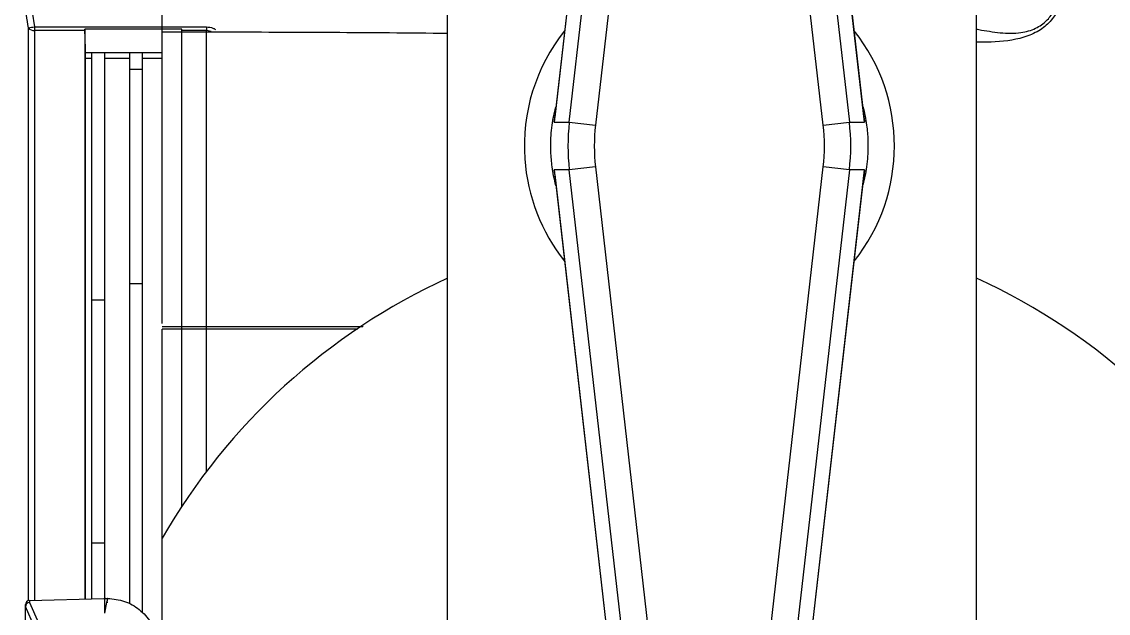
# Model space of a CAD drawing. Extents: x 6 to 134, y 3 to 97.
# Drawn here: x 98.271 to 100.84, y 42.088 to 43.487 of the extents above; entities that cross this region are included whole.
import ezdxf

# ---------------------------------------------------------------- set-up
doc = ezdxf.new("R2010")
doc.units = 0
doc.header["$MEASUREMENT"] = 0
doc.layers.add('OBJECT', color=7, linetype='CONTINUOUS')

msp = doc.modelspace()

# ---------------------------------------------------------------- linework, layer by layer
at = {"layer": 'OBJECT'}
for p, q in [((99.2781, 40.7244), (99.2781, 49.697)), ((100.5281, 40.7244), (100.5281, 49.697)), ((99.659, 44.3812), (99.53, 43.2497)), ((99.6588, 44.3813), (99.5312, 43.2611)), ((100.2637, 43.2497), (100.1348, 44.3812)), ((100.2626, 43.2611), (100.1349, 44.3813)), ((99.5658, 43.2497), (99.6898, 44.3384)), ((99.7518, 44.3313), (99.6277, 43.2426)), ((100.166, 43.2426), (100.042, 44.3313)), ((100.1039, 44.3384), (100.228, 43.2497)), ((98.2711, 43.6658), (98.3013, 43.475)), ((98.2868, 42.1176), (98.2868, 43.473)), ((98.3013, 43.475), (98.7081, 43.475)), ((98.3013, 43.475), (98.3013, 43.4664)), ((98.4202, 43.4664), (98.3013, 43.4664)), ((98.3013, 43.4664), (98.3013, 42.1184)), ((98.4202, 43.4699), (98.4202, 43.4664)), ((98.4218, 43.4227), (98.4202, 43.4699)), ((98.6497, 43.4699), (98.4202, 43.4699)), ((98.4202, 43.4664), (98.4202, 42.1215)), ((98.6497, 43.4664), (98.6497, 43.4699)), ((98.7081, 43.4664), (98.6497, 43.4664)), ((98.6497, 42.3409), (98.6497, 43.4664)), ((98.7081, 43.475), (98.7081, 43.4664)), ((98.7188, 43.4642), (98.7081, 43.4664)), ((98.7081, 42.4236), (98.7081, 43.4664)), ((98.6031, 42.7731), (98.6031, 43.4626)), ((98.4218, 42.1216), (98.4218, 43.4227)), ((98.6031, 43.4137), (98.4218, 43.4137)), ((98.4372, 43.4006), (98.4218, 43.4006)), ((98.4372, 42.8294), (98.4372, 43.4137)), ((98.4672, 42.8294), (98.4672, 43.4137)), ((98.527, 43.4006), (98.4672, 43.4006)), ((98.527, 43.3752), (98.527, 43.4137)), ((98.557, 43.3752), (98.557, 43.4137)), ((98.6031, 43.4006), (98.557, 43.4006)), ((98.527, 43.3752), (98.557, 43.3752)), ((98.527, 42.8676), (98.527, 43.3752)), ((98.557, 42.8676), (98.557, 43.3752)), ((99.53, 43.2497), (99.5658, 43.2497)), ((99.5658, 43.2497), (99.6277, 43.2426)), ((100.166, 43.2426), (100.228, 43.2497)), ((100.228, 43.2497), (100.2637, 43.2497)), ((99.5658, 43.1368), (99.53, 43.1368)), ((99.53, 43.1368), (99.659, 42.0052)), ((99.6277, 43.1438), (99.5658, 43.1368)), ((99.6898, 42.0481), (99.5658, 43.1368)), ((99.6277, 43.1438), (99.7518, 42.0552)), ((100.042, 42.0552), (100.166, 43.1438)), ((100.228, 43.1368), (100.1039, 42.0481)), ((100.1348, 42.0052), (100.2637, 43.1368)), ((100.228, 43.1368), (100.166, 43.1438)), ((100.2637, 43.1368), (100.228, 43.1368)), ((99.5312, 43.1254), (99.6588, 42.0052)), ((100.1349, 42.0052), (100.2626, 43.1254)), ((98.527, 42.8676), (98.557, 42.8676)), ((98.527, 42.1125), (98.527, 42.8676)), ((98.557, 42.0905), (98.557, 42.8676)), ((98.4372, 42.8294), (98.4672, 42.8294)), ((98.4372, 42.2544), (98.4372, 42.8294)), ((98.4672, 42.2544), (98.4672, 42.8294)), ((98.6031, 42.7664), (99.0781, 42.7666)), ((98.6031, 42.7664), (98.6031, 42.7659)), ((98.6031, 42.7659), (99.0773, 42.7661)), ((99.066, 42.7598), (98.6031, 42.7596)), ((98.6031, 42.2653), (98.6031, 42.7596)), ((98.6031, 41.9766), (98.6031, 42.2653)), ((98.4372, 42.2544), (98.4672, 42.2544)), ((98.4372, 42.122), (98.4372, 42.2544)), ((98.4672, 42.1227), (98.4672, 42.2544)), ((98.2797, 42.1033), (98.2797, 42.1081)), ((98.2892, 42.118), (98.2892, 42.1132)), ((98.2892, 42.1132), (98.3107, 42.0647)), ((98.2894, 42.1181), (98.4656, 42.1227)), ((98.4672, 42.0877), (98.4672, 42.1227)), ((98.4688, 42.1228), (98.474, 42.1228)), ((98.3013, 42.0548), (98.2797, 42.1034)), ((98.2797, 41.9883), (98.2797, 42.1033))]:
    msp.add_line(p, q, dxfattribs=at)
for centre, radius, start, end in [((98.2549, 43.7603), 0.289, 276.3373, 279.2365), ((98.2996, 43.4822), 0.0158, 215.5746, 275.9007), ((99.8969, 43.1932), 0.4375, 141.4997, 183.9748), ((99.8969, 43.1932), 0.4375, 321.4997, 38.5003), ((99.8969, 43.1932), 0.4375, 183.9748, 218.5003), ((99.9031, 41.517), 1.5, 209.9264, 65.3757), ((99.9031, 41.517), 1.5, 114.6243, 150.0736)]:
    msp.add_arc(centre, radius, start, end, dxfattribs=at)
for centre, major_axis, ratio, start_param, end_param in [((100.0635, 43.1932), (0.5009, 0), 0.998148, 3.028424, 3.254762), ((100.0635, 43.1932), (0.4386, 0), 0.997533, 3.028424, 3.254762), ((99.7303, 43.1932), (-0.4386, 0), 0.997533, 3.028424, 3.254762), ((99.7303, 43.1932), (0.5009, 0), 0.998148, 6.170016, 6.396354), ((98.2897, 42.1081), (0, 0.01), 0.999924, 0.05236, 1.570796), ((98.2897, 42.1033), (0.00979, 0.00208), 0.992198, 1.415531, 2.927614), ((98.2897, 42.1082), (0.01, 0.00027), 0.989774, 1.570738, 1.596918), ((98.4688, 42.004), (0.12, 0.0032), 0.989774, 1.557649, 1.570738), ((96.4047, 42.6111), (0, 2.3173), 0.913664, 4.484542, 4.500054), ((98.4688, 42.004), (0.12, 0), 0.989788, 1.570796, 1.583887), ((98.474, 42.004), (0.12, 0), 0.989788, 1.567456, 1.570796), ((98.474, 41.9935), (0.12, 0), 0.99532, 1.566592, 1.570796), ((98.2897, 42.0803), (-0.0094, 0.0251), 0.140499, 0.353903, 0.360258)]:
    msp.add_ellipse(centre, major_axis=major_axis, ratio=ratio, start_param=start_param, end_param=end_param, dxfattribs=at)
for points, knots in [([(98.2868, 43.473), (98.2852, 43.4829), (98.2777, 43.5323), (98.2676, 43.5958), (98.2589, 43.6495), (98.2566, 43.6637)], [0, 0, 0, 0, 0.155366, 0.77683, 1, 1, 1, 1]), ([(100.5281, 43.4699), (100.5302, 43.4695), (100.5489, 43.466), (100.5838, 43.4604), (100.6302, 43.4586), (100.6631, 43.4683), (100.6832, 43.4801), (100.6955, 43.4907), (100.7061, 43.5036), (100.714, 43.5178), (100.7189, 43.5329), (100.7194, 43.5429), (100.7196, 43.5472)], [0, 0, 0, 0, 0.02397, 0.221866, 0.412852, 0.559625, 0.626324, 0.706786, 0.771644, 0.853473, 0.936537, 1, 1, 1, 1]), ([(100.7267, 43.5468), (100.7253, 43.5363), (100.7227, 43.5154), (100.7041, 43.4872), (100.6765, 43.4643), (100.6294, 43.4446), (100.5777, 43.4384), (100.5397, 43.4387), (100.5281, 43.4388)], [0, 0, 0, 0, 0.145404, 0.291057, 0.433339, 0.582158, 0.872462, 1, 1, 1, 1]), ([(98.6031, 43.4626), (98.6031, 43.4658), (98.6031, 43.4748), (98.6031, 43.4894), (98.6031, 43.5002), (98.6031, 43.5042)], [0, 0, 0, 0, 0.263884, 0.723096, 1, 1, 1, 1]), ([(98.7081, 43.475), (98.7134, 43.4746), (98.7208, 43.4741), (98.7271, 43.4703), (98.7289, 43.4691)], [0, 0, 0, 0, 0.70357, 1, 1, 1, 1]), ([(99.2781, 43.4593), (99.2323, 43.4598), (99.0969, 43.4611), (98.8719, 43.4622), (98.6927, 43.4625), (98.6031, 43.4626)], [0, 0, 0, 0, 0.2038319, 0.6019161, 1, 1, 1, 1]), ([(100.2596, 43.2868), (100.2616, 43.2794), (100.2651, 43.2661), (100.2694, 43.239), (100.2723, 43.2067), (100.2717, 43.1723), (100.2681, 43.1348), (100.2632, 43.115), (100.2599, 43.1017)], [0, 0, 0, 0, 0.148199, 0.266623, 0.443454, 0.621102, 0.744676, 1, 1, 1, 1]), ([(99.5341, 43.0997), (99.5322, 43.1071), (99.5287, 43.1204), (99.5244, 43.1475), (99.5215, 43.1798), (99.5221, 43.2142), (99.5257, 43.2517), (99.5306, 43.2715), (99.5339, 43.2848)], [0, 0, 0, 0, 0.148199, 0.266623, 0.443454, 0.621102, 0.744676, 1, 1, 1, 1]), ([(99.53, 43.2497), (99.5301, 43.25), (99.5304, 43.2538), (99.531, 43.2576), (99.5316, 43.2611)], [0, 0, 0, 0, 0.073454, 1, 1, 1, 1]), ([(100.2622, 43.2611), (100.2628, 43.2576), (100.2634, 43.2538), (100.2637, 43.25), (100.2637, 43.2497)], [0, 0, 0, 0, 0.926546, 1, 1, 1, 1]), ([(99.5316, 43.1254), (99.531, 43.1289), (99.5304, 43.1327), (99.5301, 43.1365), (99.53, 43.1368)], [0, 0, 0, 0, 0.926546, 1, 1, 1, 1]), ([(100.2637, 43.1368), (100.2637, 43.1365), (100.2634, 43.1327), (100.2628, 43.1289), (100.2622, 43.1254)], [0, 0, 0, 0, 0.073454, 1, 1, 1, 1]), ([(98.4744, 42.1228), (98.4878, 42.1214), (98.5148, 42.1187), (98.5504, 42.0979), (98.5778, 42.0681), (98.5864, 42.0433), (98.5905, 42.0312)], [0, 0, 0, 0, 0.253584, 0.507165, 0.760847, 1, 1, 1, 1])]:
    msp.add_open_spline(points, degree=3, knots=knots, dxfattribs=at)

doc.saveas('drawing.dxf')
